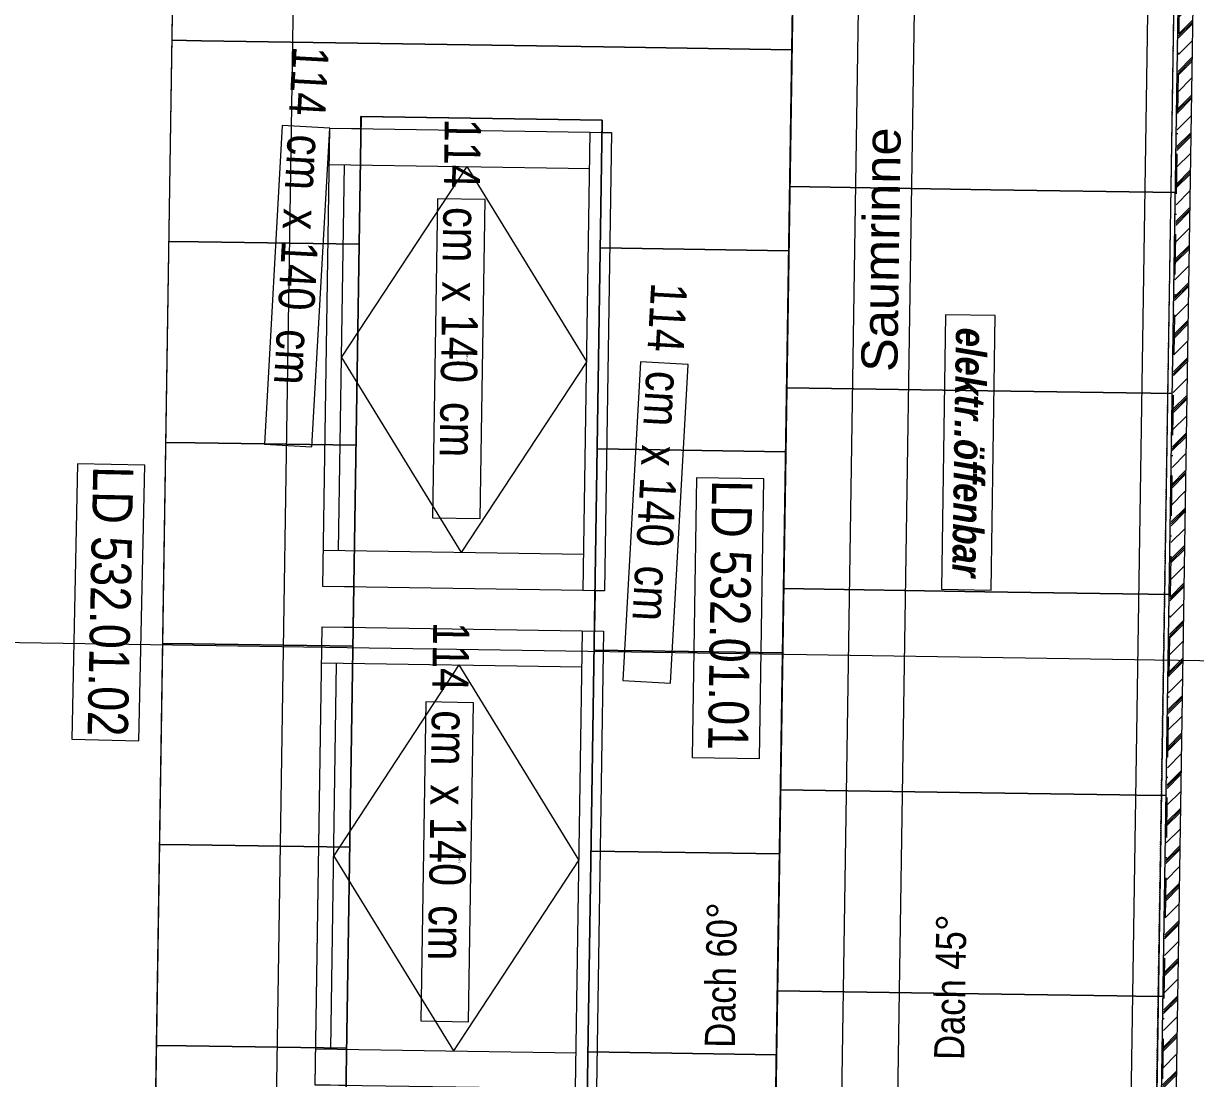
# Model space of a CAD drawing. Header units: metres. Extents: x -19025 to 34897, y -14024 to 26069.
# Drawn here: x -13646 to -10732, y 6120 to 8744 of the extents above; entities that cross this region are included whole.
import ezdxf
from ezdxf.enums import TextEntityAlignment as Align

# ---------------------------------------------------------------- set-up
doc = ezdxf.new("R2010")
doc.units = ezdxf.units.M
doc.header["$MEASUREMENT"] = 0
doc.set_wipeout_variables(frame=1)
for name, pattern in [('Strichlinie mittel', [0.15, 0.1, -0.05]), ('Wipeout_Contour', [1, 0, -1]), ('zz_Gebäudefluchtlinie', [0.2, 0.1, -0.05, 0, -0.05])]:
    doc.linetypes.add(name, pattern=pattern)
for name, color, linetype in [('11__100 Achsraster', 7, 'Continuous'), ('130 Wand Innen', 7, 'Continuous'), ('220 Bodenaufbau', 7, 'Continuous'), ('310 Dachkonstruktion massiv', 7, 'Continuous'), ('330 Dachdeckung', 7, 'Continuous'), ('520 Post', 7, 'Continuous'), ('930 Beschriftung Allgemein', 7, 'Continuous'), ('936 Beschriftung PP', 7, 'Continuous'), ('937 Beschriftung Detail', 7, 'Continuous')]:
    doc.layers.add(name, color=color, linetype=linetype)
doc.styles.add('ERSTELLTER_STIL_1', font='ARIALN.TTF')
doc.styles.add('ERSTELLTER_STIL_3', font='arial.ttf')
doc.styles.add('ERSTELLTER_STIL_4', font='arialbd.ttf')
doc.styles.add('ERSTELLTER_STIL_8', font='ARIALNBI.TTF')
doc.styles.add('ERSTELLTER_STIL_9', font='arial.ttf', dxfattribs={"width": 0.8})
doc.linetypes.add('Grenze Bezirk', pattern='A,0,[2,22HAUS116_412 STG1 _ 2.DG_IndexB_2026-08-161.Shx,S=0.001587,R=0,X=0,Y=0],-0.25,0', length=0.25)

# ---------------------------------------------------------------- blocks, each defined once
blk = doc.blocks.new('Decke_1_1', base_point=(-12.5417, 13.2338))
at = {"layer": '220 Bodenaufbau', "color": 7, "linetype": 'Continuous', "lineweight": 13, "flags": 128}
blk.add_lwpolyline([(-12.482, 21.772), (-12.74, 17.1693), (-10.4444, 17.0406), (-10.6591, 13.2049), (-12.5417, 13.2338), (-12.638, 6.9481), (-12.5214, 6.9463), (-12.5836, 2.8868), (-8.4848, 2.8239), (-8.5307, -0.1696), (-2.6045, -0.1696), (-2.5423, 3.8838), (-1.8278, 3.873), (-1.7618, 8.1713), (-2.5953, 8.1841), (-2.4657, 16.6303), (-2.3698, 16.6251), (-2.1874, 19.881)], dxfattribs=at)
blk = doc.blocks.new('Wand_118_1', base_point=(-12.5356, 13.2337))
at = {"color": 254, "linetype": 'Wipeout_Contour', "lineweight": 0, "ltscale": 65.628781}
blk.add_wipeout([(-12.6006, 13.2347), (-12.6946, 7.109), (-12.6296, 7.108), (-12.5356, 13.2337)], dxfattribs=at).dxf.layer = '130 Wand Innen'
at = {"layer": '130 Wand Innen', "color": 7, "linetype": 'Continuous', "lineweight": 13, "flags": 128}
for points in [[(-12.6006, 13.2347), (-12.6946, 7.109)], [(-12.6296, 7.108), (-12.5356, 13.2337)]]:
    blk.add_lwpolyline(points, dxfattribs=at)
blk = doc.blocks.new('Etikett_28_1', base_point=(-13.7449, 12.199))
at = {"layer": '936 Beschriftung PP', "color": 7, "linetype": 'Continuous', "lineweight": 13, "flags": 128}
blk.add_lwpolyline([(-13.9078, 11.4134), (-13.7894, 11.4068), (-13.7449, 12.199), (-13.8633, 12.2057)], close=True, dxfattribs=at)
at = {"layer": '936 Beschriftung PP', "color": 7, "lineweight": 13, "insert": (-13.8026, 11.4075), "char_height": 0.09, "attachment_point": 3, "rotation": 266.785, "style": 'ERSTELLTER_STIL_1'}
blk.add_mtext('\\A1;{\\pqr;\\pt0,1;\\fArial Narrow|b0|i0|c0|p0;\\W1.000000;114\\fArial Narrow|b0|i0|c0|p0;\\W1.000000;\\A1{\\H.66x;\\S^  ;}\\fArial Narrow|b0|i0|c0|p0;\\W1.000000; cm\\fArial Narrow|b0|i0|c0|p0;\\W1.000000;\\A1{\\H.66x;\\S^  ;}\\fArial Narrow|b0|i0|c0|p0;\\W1.000000; x \\fArial Narrow|b0|i0|c0|p0;\\W1.000000;\\fArial Narrow|b0|i0|c0|p0;\\W1.000000;\\fArial Narrow|b0|i0|c0|p0;\\W1.000000;\\fArial Narrow|b0|i0|c0|p0;\\W1.000000;\\fArial Narrow|b0|i0|c0|p0;\\W1.000000;140\\fArial Narrow|b0|i0|c0|p0;\\W1.000000;\\A1{\\H.66x;\\S^  ;}\\fArial Narrow|b0|i0|c0|p0;\\W1.000000; cm\\fArial Narrow|b0|i0|c0|p0;\\W1.000000;\\A1{\\H.66x;\\S^  ;}\\fArial Narrow|b0|i0|c0|p0;\\W1.000000;\\fArial Narrow|b0|i0|c0|p0;\\W1.000000;\\fArial Narrow|b0|i0|c0|p0;\\W1.000000;\\fArial Narrow|b0|i0|c0|p0;\\W1.000000;\\fArial Narrow|b0|i0|c0|p0;\\W1.000000;\\fArial Narrow|b0|i0|c0|p0;\\W1.000000;\\fArial Narrow|b0|i0|c0|p0;\\W1.000000;\\A1{\\H.66x;\\S^  ;}\\fArial Narrow|b0|i0|c0|p0;\\W1.000000;\\fArial Narrow|b0|i0|c0|p0;\\W1.000000;\\A1{\\H.66x;\\S^  ;}\\fArial Narrow|b0|i0|c0|p0;\\W1.000000;\\fArial Narrow|b0|i0|c0|p0;\\W1.000000;\\fArial Narrow|b0|i0|c0|p0;\\W1.000000;\\fArial Narrow|b0|i0|c0|p0;\\W1.000000;\\fArial Narrow|b0|i0|c0|p0;\\W1.000000;\\fArial Narrow|b0|i0|c0|p0;\\W1.000000;\\fArial Narrow|b0|i0|c0|p0;\\W1.000000;\\A1{\\H.66x;\\S^  ;}\\fArial Narrow|b0|i0|c0|p0;\\W1.000000;\\fArial Narrow|b0|i0|c0|p0;\\W1.000000;\\A1{\\H.66x;\\S^  ;}\\fArial Narrow|b0|i0|c0|p0;\\W1.000000;\\fArial Narrow|b0|i0|c0|p0;\\W1.000000;\\fArial Narrow|b0|i0|c0|p0;\\W1.000000;\\fArial Narrow|b0|i0|c0|p0;\\W1.000000;\\fArial Narrow|b0|i0|c0|p0;\\W1.000000;\\fArial Narrow|b0|i0|c0|p0;\\W1.000000;\\fArial Narrow|b0|i0|c0|p0;\\W1.000000;\\A1{\\H.66x;\\S^  ;}\\fArial Narrow|b0|i0|c0|p0;\\W1.000000;\\fArial Narrow|b0|i0|c0|p0;\\W1.000000;\\A1{\\H.66x;\\S^  ;}\\fArial Narrow|b0|i0|c0|p0;\\W1.000000;\\fArial Narrow|b0|i0|c0|p0;\\W1.000000;\\fArial Narrow|b0|i0|c0|p0;\\W1.000000;\\fArial Narrow|b0|i0|c0|p0;\\W1.000000;\\fArial Narrow|b0|i0|c0|p0;\\W1.000000;\\fArial Narrow|b0|i0|c0|p0;\\W1.000000;\\fArial Narrow|b0|i0|c0|p0;\\W1.000000;\\A1{\\H.66x;\\S^  ;}\\fArial Narrow|b0|i0|c0|p0;\\W1.000000;}', dxfattribs=at)
at = {"layer": '936 Beschriftung PP', "color": 7, "lineweight": 13, "style": 'ERSTELLTER_STIL_1'}
blk.add_attdef('DUMMY_92', text='', height=0.09, rotation=266.785, dxfattribs=at).set_placement((-13.7449, 12.199), align=Align.TOP_LEFT)
blk = doc.blocks.new('Etikett_29_1', base_point=(-14.636, 12.7869))
at = {"layer": '936 Beschriftung PP', "color": 7, "linetype": 'Continuous', "lineweight": 13, "flags": 128}
blk.add_lwpolyline([(-14.7989, 12.0013), (-14.6805, 11.9946), (-14.636, 12.7869), (-14.7544, 12.7935)], close=True, dxfattribs=at)
at = {"layer": '936 Beschriftung PP', "color": 7, "lineweight": 13, "insert": (-14.6937, 11.9954), "char_height": 0.09, "attachment_point": 3, "rotation": 266.785, "style": 'ERSTELLTER_STIL_1'}
blk.add_mtext('\\A1;{\\pqr;\\pt0,1;\\fArial Narrow|b0|i0|c0|p0;\\W1.000000;114\\fArial Narrow|b0|i0|c0|p0;\\W1.000000;\\A1{\\H.66x;\\S^  ;}\\fArial Narrow|b0|i0|c0|p0;\\W1.000000; cm\\fArial Narrow|b0|i0|c0|p0;\\W1.000000;\\A1{\\H.66x;\\S^  ;}\\fArial Narrow|b0|i0|c0|p0;\\W1.000000; x \\fArial Narrow|b0|i0|c0|p0;\\W1.000000;\\fArial Narrow|b0|i0|c0|p0;\\W1.000000;\\fArial Narrow|b0|i0|c0|p0;\\W1.000000;\\fArial Narrow|b0|i0|c0|p0;\\W1.000000;\\fArial Narrow|b0|i0|c0|p0;\\W1.000000;140\\fArial Narrow|b0|i0|c0|p0;\\W1.000000;\\A1{\\H.66x;\\S^  ;}\\fArial Narrow|b0|i0|c0|p0;\\W1.000000; cm\\fArial Narrow|b0|i0|c0|p0;\\W1.000000;\\A1{\\H.66x;\\S^  ;}\\fArial Narrow|b0|i0|c0|p0;\\W1.000000;\\fArial Narrow|b0|i0|c0|p0;\\W1.000000;\\fArial Narrow|b0|i0|c0|p0;\\W1.000000;\\fArial Narrow|b0|i0|c0|p0;\\W1.000000;\\fArial Narrow|b0|i0|c0|p0;\\W1.000000;\\fArial Narrow|b0|i0|c0|p0;\\W1.000000;\\fArial Narrow|b0|i0|c0|p0;\\W1.000000;\\A1{\\H.66x;\\S^  ;}\\fArial Narrow|b0|i0|c0|p0;\\W1.000000;\\fArial Narrow|b0|i0|c0|p0;\\W1.000000;\\A1{\\H.66x;\\S^  ;}\\fArial Narrow|b0|i0|c0|p0;\\W1.000000;\\fArial Narrow|b0|i0|c0|p0;\\W1.000000;\\fArial Narrow|b0|i0|c0|p0;\\W1.000000;\\fArial Narrow|b0|i0|c0|p0;\\W1.000000;\\fArial Narrow|b0|i0|c0|p0;\\W1.000000;\\fArial Narrow|b0|i0|c0|p0;\\W1.000000;\\fArial Narrow|b0|i0|c0|p0;\\W1.000000;\\A1{\\H.66x;\\S^  ;}\\fArial Narrow|b0|i0|c0|p0;\\W1.000000;\\fArial Narrow|b0|i0|c0|p0;\\W1.000000;\\A1{\\H.66x;\\S^  ;}\\fArial Narrow|b0|i0|c0|p0;\\W1.000000;\\fArial Narrow|b0|i0|c0|p0;\\W1.000000;\\fArial Narrow|b0|i0|c0|p0;\\W1.000000;\\fArial Narrow|b0|i0|c0|p0;\\W1.000000;\\fArial Narrow|b0|i0|c0|p0;\\W1.000000;\\fArial Narrow|b0|i0|c0|p0;\\W1.000000;\\fArial Narrow|b0|i0|c0|p0;\\W1.000000;\\A1{\\H.66x;\\S^  ;}\\fArial Narrow|b0|i0|c0|p0;\\W1.000000;\\fArial Narrow|b0|i0|c0|p0;\\W1.000000;\\A1{\\H.66x;\\S^  ;}\\fArial Narrow|b0|i0|c0|p0;\\W1.000000;\\fArial Narrow|b0|i0|c0|p0;\\W1.000000;\\fArial Narrow|b0|i0|c0|p0;\\W1.000000;\\fArial Narrow|b0|i0|c0|p0;\\W1.000000;\\fArial Narrow|b0|i0|c0|p0;\\W1.000000;\\fArial Narrow|b0|i0|c0|p0;\\W1.000000;\\fArial Narrow|b0|i0|c0|p0;\\W1.000000;\\A1{\\H.66x;\\S^  ;}\\fArial Narrow|b0|i0|c0|p0;\\W1.000000;}', dxfattribs=at)
at = {"layer": '936 Beschriftung PP', "color": 7, "lineweight": 13, "style": 'ERSTELLTER_STIL_1'}
blk.add_attdef('DUMMY_92', text='', height=0.09, rotation=266.785, dxfattribs=at).set_placement((-14.636, 12.7869), align=Align.TOP_LEFT)
blk = doc.blocks.new('Etikett_30_1', base_point=(-14.25, 12.6095))
at = {"layer": '936 Beschriftung PP', "color": 7, "linetype": 'Continuous', "lineweight": 13, "flags": 128}
blk.add_lwpolyline([(-14.3808, 11.8179), (-14.2623, 11.8161), (-14.25, 12.6095), (-14.3686, 12.6114)], close=True, dxfattribs=at)
at = {"layer": '936 Beschriftung PP', "color": 7, "lineweight": 13, "insert": (-14.2755, 11.8163), "char_height": 0.09, "attachment_point": 3, "rotation": 269.113, "style": 'ERSTELLTER_STIL_1'}
blk.add_mtext('\\A1;{\\pqr;\\pt0,1;\\fArial Narrow|b0|i0|c0|p0;\\W1.000000;114\\fArial Narrow|b0|i0|c0|p0;\\W1.000000;\\A1{\\H.66x;\\S^  ;}\\fArial Narrow|b0|i0|c0|p0;\\W1.000000; cm\\fArial Narrow|b0|i0|c0|p0;\\W1.000000;\\A1{\\H.66x;\\S^  ;}\\fArial Narrow|b0|i0|c0|p0;\\W1.000000; x \\fArial Narrow|b0|i0|c0|p0;\\W1.000000;\\fArial Narrow|b0|i0|c0|p0;\\W1.000000;\\fArial Narrow|b0|i0|c0|p0;\\W1.000000;\\fArial Narrow|b0|i0|c0|p0;\\W1.000000;\\fArial Narrow|b0|i0|c0|p0;\\W1.000000;140\\fArial Narrow|b0|i0|c0|p0;\\W1.000000;\\A1{\\H.66x;\\S^  ;}\\fArial Narrow|b0|i0|c0|p0;\\W1.000000; cm\\fArial Narrow|b0|i0|c0|p0;\\W1.000000;\\A1{\\H.66x;\\S^  ;}\\fArial Narrow|b0|i0|c0|p0;\\W1.000000;\\fArial Narrow|b0|i0|c0|p0;\\W1.000000;\\fArial Narrow|b0|i0|c0|p0;\\W1.000000;\\fArial Narrow|b0|i0|c0|p0;\\W1.000000;\\fArial Narrow|b0|i0|c0|p0;\\W1.000000;\\fArial Narrow|b0|i0|c0|p0;\\W1.000000;\\fArial Narrow|b0|i0|c0|p0;\\W1.000000;\\A1{\\H.66x;\\S^  ;}\\fArial Narrow|b0|i0|c0|p0;\\W1.000000;\\fArial Narrow|b0|i0|c0|p0;\\W1.000000;\\A1{\\H.66x;\\S^  ;}\\fArial Narrow|b0|i0|c0|p0;\\W1.000000;\\fArial Narrow|b0|i0|c0|p0;\\W1.000000;\\fArial Narrow|b0|i0|c0|p0;\\W1.000000;\\fArial Narrow|b0|i0|c0|p0;\\W1.000000;\\fArial Narrow|b0|i0|c0|p0;\\W1.000000;\\fArial Narrow|b0|i0|c0|p0;\\W1.000000;\\fArial Narrow|b0|i0|c0|p0;\\W1.000000;\\A1{\\H.66x;\\S^  ;}\\fArial Narrow|b0|i0|c0|p0;\\W1.000000;\\fArial Narrow|b0|i0|c0|p0;\\W1.000000;\\A1{\\H.66x;\\S^  ;}\\fArial Narrow|b0|i0|c0|p0;\\W1.000000;\\fArial Narrow|b0|i0|c0|p0;\\W1.000000;\\fArial Narrow|b0|i0|c0|p0;\\W1.000000;\\fArial Narrow|b0|i0|c0|p0;\\W1.000000;\\fArial Narrow|b0|i0|c0|p0;\\W1.000000;\\fArial Narrow|b0|i0|c0|p0;\\W1.000000;\\fArial Narrow|b0|i0|c0|p0;\\W1.000000;\\A1{\\H.66x;\\S^  ;}\\fArial Narrow|b0|i0|c0|p0;\\W1.000000;\\fArial Narrow|b0|i0|c0|p0;\\W1.000000;\\A1{\\H.66x;\\S^  ;}\\fArial Narrow|b0|i0|c0|p0;\\W1.000000;\\fArial Narrow|b0|i0|c0|p0;\\W1.000000;\\fArial Narrow|b0|i0|c0|p0;\\W1.000000;\\fArial Narrow|b0|i0|c0|p0;\\W1.000000;\\fArial Narrow|b0|i0|c0|p0;\\W1.000000;\\fArial Narrow|b0|i0|c0|p0;\\W1.000000;\\fArial Narrow|b0|i0|c0|p0;\\W1.000000;\\A1{\\H.66x;\\S^  ;}\\fArial Narrow|b0|i0|c0|p0;\\W1.000000;}', dxfattribs=at)
at = {"layer": '936 Beschriftung PP', "color": 7, "lineweight": 13, "style": 'ERSTELLTER_STIL_1'}
blk.add_attdef('DUMMY_92', text='', height=0.09, rotation=269.113, dxfattribs=at).set_placement((-14.25, 12.6095), align=Align.TOP_LEFT)
blk = doc.blocks.new('Etikett_31_1', base_point=(-14.2788, 11.358))
at = {"layer": '936 Beschriftung PP', "color": 7, "linetype": 'Continuous', "lineweight": 13, "flags": 128}
blk.add_lwpolyline([(-14.4096, 10.5664), (-14.2911, 10.5646), (-14.2788, 11.358), (-14.3974, 11.3598)], close=True, dxfattribs=at)
at = {"layer": '936 Beschriftung PP', "color": 7, "lineweight": 13, "insert": (-14.3043, 10.5648), "char_height": 0.09, "attachment_point": 3, "rotation": 269.113, "style": 'ERSTELLTER_STIL_1'}
blk.add_mtext('\\A1;{\\pqr;\\pt0,1;\\fArial Narrow|b0|i0|c0|p0;\\W1.000000;114\\fArial Narrow|b0|i0|c0|p0;\\W1.000000;\\A1{\\H.66x;\\S^  ;}\\fArial Narrow|b0|i0|c0|p0;\\W1.000000; cm\\fArial Narrow|b0|i0|c0|p0;\\W1.000000;\\A1{\\H.66x;\\S^  ;}\\fArial Narrow|b0|i0|c0|p0;\\W1.000000; x \\fArial Narrow|b0|i0|c0|p0;\\W1.000000;\\fArial Narrow|b0|i0|c0|p0;\\W1.000000;\\fArial Narrow|b0|i0|c0|p0;\\W1.000000;\\fArial Narrow|b0|i0|c0|p0;\\W1.000000;\\fArial Narrow|b0|i0|c0|p0;\\W1.000000;140\\fArial Narrow|b0|i0|c0|p0;\\W1.000000;\\A1{\\H.66x;\\S^  ;}\\fArial Narrow|b0|i0|c0|p0;\\W1.000000; cm\\fArial Narrow|b0|i0|c0|p0;\\W1.000000;\\A1{\\H.66x;\\S^  ;}\\fArial Narrow|b0|i0|c0|p0;\\W1.000000;\\fArial Narrow|b0|i0|c0|p0;\\W1.000000;\\fArial Narrow|b0|i0|c0|p0;\\W1.000000;\\fArial Narrow|b0|i0|c0|p0;\\W1.000000;\\fArial Narrow|b0|i0|c0|p0;\\W1.000000;\\fArial Narrow|b0|i0|c0|p0;\\W1.000000;\\fArial Narrow|b0|i0|c0|p0;\\W1.000000;\\A1{\\H.66x;\\S^  ;}\\fArial Narrow|b0|i0|c0|p0;\\W1.000000;\\fArial Narrow|b0|i0|c0|p0;\\W1.000000;\\A1{\\H.66x;\\S^  ;}\\fArial Narrow|b0|i0|c0|p0;\\W1.000000;\\fArial Narrow|b0|i0|c0|p0;\\W1.000000;\\fArial Narrow|b0|i0|c0|p0;\\W1.000000;\\fArial Narrow|b0|i0|c0|p0;\\W1.000000;\\fArial Narrow|b0|i0|c0|p0;\\W1.000000;\\fArial Narrow|b0|i0|c0|p0;\\W1.000000;\\fArial Narrow|b0|i0|c0|p0;\\W1.000000;\\A1{\\H.66x;\\S^  ;}\\fArial Narrow|b0|i0|c0|p0;\\W1.000000;\\fArial Narrow|b0|i0|c0|p0;\\W1.000000;\\A1{\\H.66x;\\S^  ;}\\fArial Narrow|b0|i0|c0|p0;\\W1.000000;\\fArial Narrow|b0|i0|c0|p0;\\W1.000000;\\fArial Narrow|b0|i0|c0|p0;\\W1.000000;\\fArial Narrow|b0|i0|c0|p0;\\W1.000000;\\fArial Narrow|b0|i0|c0|p0;\\W1.000000;\\fArial Narrow|b0|i0|c0|p0;\\W1.000000;\\fArial Narrow|b0|i0|c0|p0;\\W1.000000;\\A1{\\H.66x;\\S^  ;}\\fArial Narrow|b0|i0|c0|p0;\\W1.000000;\\fArial Narrow|b0|i0|c0|p0;\\W1.000000;\\A1{\\H.66x;\\S^  ;}\\fArial Narrow|b0|i0|c0|p0;\\W1.000000;\\fArial Narrow|b0|i0|c0|p0;\\W1.000000;\\fArial Narrow|b0|i0|c0|p0;\\W1.000000;\\fArial Narrow|b0|i0|c0|p0;\\W1.000000;\\fArial Narrow|b0|i0|c0|p0;\\W1.000000;\\fArial Narrow|b0|i0|c0|p0;\\W1.000000;\\fArial Narrow|b0|i0|c0|p0;\\W1.000000;\\A1{\\H.66x;\\S^  ;}\\fArial Narrow|b0|i0|c0|p0;\\W1.000000;}', dxfattribs=at)
at = {"layer": '936 Beschriftung PP', "color": 7, "lineweight": 13, "style": 'ERSTELLTER_STIL_1'}
blk.add_attdef('DUMMY_92', text='', height=0.09, rotation=269.113, dxfattribs=at).set_placement((-14.2788, 11.358), align=Align.TOP_LEFT)
blk = doc.blocks.new('*X675')
at = {"layer": '310 Dachkonstruktion massiv', "color": 8, "linetype": 'Continuous', "lineweight": 5}
for p, q in [((-12.9923, 12.6338), (-13.4922, 12.6415)), ((-13.4922, 12.6415), (-12.9923, 12.6338)), ((-12.5346, 12.6268), (-12.9923, 12.6338)), ((-12.9923, 12.6338), (-12.5346, 12.6268)), ((-13, 12.1339), (-13.4999, 12.1415)), ((-13.4999, 12.1415), (-13, 12.1339)), ((-12.5422, 12.1268), (-13, 12.1339)), ((-13, 12.1339), (-12.5422, 12.1268)), ((-13.0076, 11.6339), (-13.5076, 11.6416)), ((-13.5076, 11.6416), (-13.0076, 11.6339)), ((-12.5499, 11.6269), (-13.0076, 11.6339)), ((-13.0076, 11.6339), (-12.5499, 11.6269)), ((-13.0153, 11.134), (-13.5152, 11.1416)), ((-13.5152, 11.1416), (-13.0153, 11.134)), ((-12.5576, 11.1269), (-13.0153, 11.134)), ((-13.0153, 11.134), (-12.5576, 11.1269)), ((-13.023, 10.634), (-13.5229, 10.6417)), ((-13.5229, 10.6417), (-13.023, 10.634)), ((-12.5653, 10.627), (-13.023, 10.634)), ((-13.023, 10.634), (-12.5653, 10.627))]:
    blk.add_line(p, q, dxfattribs=at)
blk = doc.blocks.new('Dachfläche_33_1', base_point=(-13.4785, 13.5382))
at = {"layer": '310 Dachkonstruktion massiv', "linetype": 'Continuous', "lineweight": 5}
h = blk.add_hatch(dxfattribs=at)
h.set_pattern_fill('METALLE_SM_0001', color=5, style=0, pattern_type=2)
h.set_pattern_definition([(45, (0, 0), (-0.04596194, 0.04596194), [0.065, 0]), (45, (-0.02298, 0), (-0.04596194, 0.04596194), [0.065, 0]), (45, (-0.04596, 0), (-0.04596194, 0.04596194), [0.065, 0])])
h.paths.add_polyline_path([(-12.6248, 6.7479), (-12.6219, 6.7478), (-12.518, 13.5235), (-12.5208, 13.5235)])
at = {"layer": '310 Dachkonstruktion massiv', "linetype": 'Continuous', "lineweight": 13, "true_color": 0xd2b48c}
h = blk.add_hatch(dxfattribs=at)
h.set_pattern_fill('VOLLHOLZ_SN21_0001', color=43, style=0, pattern_type=2)
h.set_pattern_definition([(225, (-0.0023, 0.0023), (-0.04596194, 0.04596194), []), (225, (0, 0), (-0.04596194, 0.04596194), []), (225, (0.0023, -0.0023), (-0.04596194, 0.04596194), []), (225, (-0.068943, -0.02298), (-0.02298097, 0.02298097), [])])
h.paths.add_polyline_path([(-12.6219, 6.7478), (-12.588, 6.7473), (-12.4841, 13.5229), (-12.518, 13.5235)])
at = {"layer": '310 Dachkonstruktion massiv', "color": 7, "linetype": 'Continuous', "lineweight": 13, "flags": 128}
for points in [[(-13.4785, 13.5382), (-13.5824, 6.7625), (-12.6248, 6.7479)], [(-12.4841, 13.5229), (-12.588, 6.7473)]]:
    blk.add_lwpolyline(points, dxfattribs=at)
at = {"layer": '310 Dachkonstruktion massiv', "color": 7, "linetype": 'Continuous', "lineweight": 18, "flags": 128}
blk.add_lwpolyline([(-12.5208, 13.5235), (-12.6248, 6.7479)], dxfattribs=at)
at = {"layer": '310 Dachkonstruktion massiv', "color": 7, "linetype": 'zz_Gebäudefluchtlinie', "lineweight": 13, "flags": 128}
blk.add_lwpolyline([(-12.518, 13.5235), (-12.6219, 6.7478)], dxfattribs=at)
at = {"layer": '310 Dachkonstruktion massiv', "color": 7, "linetype": 'Continuous', "lineweight": 13}
blk.add_blockref('*X675', (0, 0), dxfattribs=at)
blk = doc.blocks.new('Einfache Dachfensteröffnung_24')
at = {"layer": '310 Dachkonstruktion massiv', "linetype": 'Continuous', "lineweight": 0}
for p, q in [((1.22, 0.6), (-1.22, 0.6)), ((-1.22, 0.6), (-1.22, 0)), ((1.22, 0), (1.22, 0.6)), ((-1.22, 0), (1.22, 0))]:
    blk.add_line(p, q, dxfattribs=at)
blk = doc.blocks.new('VELUX GGU_6')
at = {"layer": '310 Dachkonstruktion massiv', "color": 7, "linetype": 'Continuous', "lineweight": 13}
for p, q in [((-0.57, 0.6475), (0.57, 0.6475)), ((-0.48, 0), (-0.48, 0.6475)), ((0, 0.6475), (-0.48, 0.3425)), ((0, 0.6475), (0.48, 0.3425)), ((0.48, 0), (0.48, 0.6475)), ((0, 0.0375), (-0.48, 0.3425)), ((0, 0.0375), (0.48, 0.3425)), ((-0.48, 0.0375), (0.48, 0.0375))]:
    blk.add_line(p, q, dxfattribs=at)
at = {"layer": '310 Dachkonstruktion massiv', "color": 7, "linetype": 'Continuous', "lineweight": 13, "flags": 128}
blk.add_lwpolyline([(-0.57, 0), (0.57, 0), (0.57, 0.7), (-0.57, 0.7)], close=True, dxfattribs=at)
at = {"layer": '310 Dachkonstruktion massiv', "color": 255, "linetype": 'Continuous', "lineweight": 13, "style": 'ERSTELLTER_STIL_1'}
blk.add_attdef('BO_edinum', text='', height=0.005, rotation=180, dxfattribs=at).set_placement((0, 0.35), align=Align.MIDDLE_CENTER)
blk = doc.blocks.new('Dachfläche_36_1', base_point=(-13.5824, 6.7626))
at = {"layer": '310 Dachkonstruktion massiv', "color": 255, "linetype": 'Continuous', "lineweight": 13, "flags": 128}
for points in [[(-15.1245, 6.7843), (-13.5824, 6.7626), (-13.4785, 13.5382), (-15.0205, 13.5619)], [(-14.5956, 10.406), (-14.6728, 10.4072), (-14.6553, 11.547), (-14.5781, 11.5458), (-14.5766, 11.6458), (-14.6535, 11.647), (-14.636, 12.7869), (-14.5591, 12.7857), (-14.5586, 12.8157), (-13.9587, 12.8065), (-13.9592, 12.7765), (-13.9361, 12.7761), (-13.9535, 11.6363), (-13.9766, 11.6366), (-13.9782, 11.5366), (-13.9554, 11.5363), (-13.9729, 10.3964), (-13.9957, 10.3968), (-13.9961, 10.3668), (-14.596, 10.376)]]:
    blk.add_lwpolyline(points, close=True, dxfattribs=at)
at = {"layer": '310 Dachkonstruktion massiv', "linetype": 'Continuous', "lineweight": 0, "rotation": 269.1211930973006}
blk.add_blockref('Einfache Dachfensteröffnung_24', (-14.5773, 11.5958), dxfattribs=at)
at = {"layer": '310 Dachkonstruktion massiv', "linetype": 'Continuous', "lineweight": 0}
ref = blk.add_blockref('VELUX GGU_6', (-14.6447, 12.2169), dxfattribs=dict(at, xscale=-1, rotation=269.1211930973006))
ref.add_attrib('BO_edinum', '114/140', dxfattribs={"color": 8, "linetype": 'Continuous', "lineweight": 13, "height": 0.005, "rotation": 89.1212, "style": 'ERSTELLTER_STIL_1'}).set_placement((-14.2948, 12.2116), align=Align.MIDDLE_CENTER)
ref = blk.add_blockref('VELUX GGU_6', (-14.664, 10.9771), dxfattribs=dict(at, xscale=-1, rotation=269.1211930973006))
ref.add_attrib('BO_edinum', '114/140', dxfattribs={"color": 8, "linetype": 'Continuous', "lineweight": 13, "height": 0.005, "rotation": 89.1212, "style": 'ERSTELLTER_STIL_1'}).set_placement((-14.3141, 10.9718), align=Align.MIDDLE_CENTER)
blk = doc.blocks.new('*X743')
at = {"layer": '330 Dachdeckung', "color": 8, "linetype": 'Continuous', "lineweight": 5}
for p, q in [((-14.9551, 13.0042), (-15.0294, 13.0054)), ((-15.0294, 13.0054), (-14.9551, 13.0042)), ((-14.4552, 12.9965), (-14.9551, 13.0042)), ((-14.9551, 13.0042), (-14.4552, 12.9965)), ((-13.9553, 12.9889), (-14.4552, 12.9965)), ((-14.4552, 12.9965), (-13.9553, 12.9889)), ((-13.4877, 12.9817), (-13.9553, 12.9889)), ((-13.9553, 12.9889), (-13.4877, 12.9817)), ((-14.9628, 12.5043), (-15.0372, 12.5054)), ((-15.0372, 12.5054), (-14.9628, 12.5043)), ((-14.5634, 12.4982), (-14.9628, 12.5043)), ((-14.9628, 12.5043), (-14.5634, 12.4982)), ((-13.963, 12.4889), (-13.9635, 12.4889)), ((-13.9635, 12.4889), (-13.963, 12.4889)), ((-13.4954, 12.4817), (-13.963, 12.4889)), ((-13.963, 12.4889), (-13.4954, 12.4817)), ((-14.9705, 12.0044), (-15.0449, 12.0055)), ((-15.0449, 12.0055), (-14.9705, 12.0044)), ((-14.5711, 11.9982), (-14.9705, 12.0044)), ((-14.9705, 12.0044), (-14.5711, 11.9982)), ((-13.9706, 11.989), (-13.9712, 11.989)), ((-13.9712, 11.989), (-13.9706, 11.989)), ((-13.5031, 11.9818), (-13.9706, 11.989)), ((-13.9706, 11.989), (-13.5031, 11.9818)), ((-14.9782, 11.5044), (-15.0526, 11.5056)), ((-15.0526, 11.5056), (-14.9782, 11.5044)), ((-14.5788, 11.4983), (-14.9782, 11.5044)), ((-14.9782, 11.5044), (-14.5788, 11.4983)), ((-13.9783, 11.489), (-13.9789, 11.489)), ((-13.9789, 11.489), (-13.9783, 11.489)), ((-13.5108, 11.4818), (-13.9783, 11.489)), ((-13.9783, 11.489), (-13.5108, 11.4818)), ((-14.9859, 11.0045), (-15.0604, 11.0056)), ((-15.0604, 11.0056), (-14.9859, 11.0045)), ((-14.5865, 10.9983), (-14.9859, 11.0045)), ((-14.9859, 11.0045), (-14.5865, 10.9983)), ((-13.986, 10.9891), (-13.9865, 10.9891)), ((-13.9865, 10.9891), (-13.986, 10.9891)), ((-13.5185, 10.9819), (-13.986, 10.9891)), ((-13.986, 10.9891), (-13.5185, 10.9819)), ((-14.9936, 10.5045), (-15.0681, 10.5057)), ((-15.0681, 10.5057), (-14.9936, 10.5045)), ((-14.5942, 10.4984), (-14.9936, 10.5045)), ((-14.9936, 10.5045), (-14.5942, 10.4984)), ((-13.9937, 10.4892), (-13.9942, 10.4892)), ((-13.9942, 10.4892), (-13.9937, 10.4892)), ((-13.5262, 10.482), (-13.9937, 10.4892)), ((-13.9937, 10.4892), (-13.5262, 10.482))]:
    blk.add_line(p, q, dxfattribs=at)
blk = doc.blocks.new('Einfache Dachfensteröffnung_29')
at = {"layer": '330 Dachdeckung', "linetype": 'Continuous', "lineweight": 0}
for p, q in [((1.22, 0.6), (-1.22, 0.6)), ((-1.22, 0.6), (-1.22, 0)), ((1.22, 0), (1.22, 0.6)), ((-1.22, 0), (1.22, 0))]:
    blk.add_line(p, q, dxfattribs=at)
blk = doc.blocks.new('Dachfläche_51_1', base_point=(-14.8181, 7.1373))
at = {"layer": '330 Dachdeckung', "color": 7, "linetype": 'Continuous', "lineweight": 13, "flags": 128}
for points in [[(-15.1202, 7.142), (-14.8181, 7.1373), (-13.578, 7.1183), (-13.476, 13.7382), (-13.4155, 13.7373), (-13.4155, 13.7373), (-13.7314, 13.7422), (-14.6147, 13.7557), (-15.0177, 13.7618)], [(-13.9961, 10.3667), (-14.596, 10.376), (-14.5585, 12.8157), (-13.9586, 12.8065)]]:
    blk.add_lwpolyline(points, close=True, dxfattribs=at)
at = {"layer": '330 Dachdeckung', "color": 7, "linetype": 'Continuous', "lineweight": 13}
blk.add_blockref('*X743', (0, 0), dxfattribs=at)
at = {"layer": '330 Dachdeckung', "linetype": 'Continuous', "lineweight": 0, "rotation": 269.11873895628}
blk.add_blockref('Einfache Dachfensteröffnung_29', (-14.5773, 11.5958), dxfattribs=at)
blk = doc.blocks.new('Standard-Rastermarker_14')
at = {"layer": '11__100 Achsraster', "color": 8, "linetype": 'Grenze Bezirk', "lineweight": 5}
blk.add_line((1, 0), (22.8752, 0), dxfattribs=at)
at = {"layer": '11__100 Achsraster', "color": 8, "lineweight": 5, "style": 'ERSTELLTER_STIL_4'}
blk.add_attdef('AC_MarkerText_1', text='', height=0.2, rotation=0.8788, dxfattribs=at).set_placement((24.123, 0.1), align=Align.TOP_CENTER)
blk = doc.blocks.new('Standard-Rastermarker_23')
at = {"layer": '11__100 Achsraster', "color": 8, "linetype": 'Grenze Bezirk', "lineweight": 5}
blk.add_line((1.0144, 0), (6.8134, 0), dxfattribs=at)
blk = doc.blocks.new('Regenrinne 27_2')
at = {"layer": '520 Post', "color": 7, "linetype": 'Continuous', "lineweight": 13, "flags": 128}
blk.add_lwpolyline([(0, -0.07), (6.6145, -0.07), (6.6145, 0.07), (0, 0.07)], close=True, dxfattribs=at)

msp = doc.modelspace()

# ---------------------------------------------------------------- linework, layer by layer
at = {"layer": '936 Beschriftung PP', "color": 7, "linetype": 'Continuous', "lineweight": 13, "flags": 128}
msp.add_lwpolyline([(-11353.687, 8019.495), (-11364.157, 7336.95), (-11240.642, 7335.055), (-11230.172, 8017.601), (-11353.687, 8019.495)], close=True, dxfattribs=at)
at = {"layer": '937 Beschriftung Detail', "color": 7, "linetype": 'Continuous', "lineweight": 13, "flags": 128}
for points in [[(-13511.705, 7649.364), (-13526.284, 6963.859), (-13359.178, 6960.305), (-13344.6, 7645.81), (-13511.705, 7649.364)], [(-11973.075, 7614.303), (-11983.798, 6918.377), (-11816.675, 6915.802), (-11805.952, 7611.728), (-11973.075, 7614.303)]]:
    msp.add_lwpolyline(points, close=True, dxfattribs=at)

# ---------------------------------------------------------------- block references
at = {"layer": '11__100 Achsraster', "color": 7, "linetype": 'Continuous', "lineweight": 18, "xscale": 999.9999999999995, "yscale": 999.9999999999995, "zscale": 999.9999999999995, "rotation": 269.1211930973006}
msp.add_blockref('Standard-Rastermarker_14', (-12895.958, 14031.111), dxfattribs=at)
at = {"layer": '220 Bodenaufbau', "color": 7, "linetype": 'Continuous', "lineweight": 13, "xscale": 1000, "yscale": 1000, "zscale": 1000}
msp.add_blockref('Decke_1_1', (-10790.357, 8930.711), dxfattribs=at)
at = {"layer": '310 Dachkonstruktion massiv', "color": 255, "linetype": 'Continuous', "lineweight": 13, "xscale": 1000, "yscale": 1000, "zscale": 1000}
msp.add_blockref('Dachfläche_36_1', (-11831.073, 2459.514), dxfattribs=at)
at = {"layer": '330 Dachdeckung', "color": 7, "linetype": 'Continuous', "lineweight": 13, "xscale": 1000, "yscale": 1000, "zscale": 1000}
msp.add_blockref('Dachfläche_51_1', (-13066.742, 2834.265), dxfattribs=at)
at = {"layer": '520 Post', "color": 7, "linetype": 'Continuous', "lineweight": 13, "xscale": 1000, "yscale": 1000, "zscale": 1000, "rotation": 269.1211937094428}
msp.add_blockref('Regenrinne 27_2', (-11491.172, 9429.553), dxfattribs=at)
at = {"layer": '936 Beschriftung PP', "color": 7, "linetype": 'Continuous', "lineweight": 13, "xscale": 1000, "yscale": 1000, "zscale": 1000}
for name, p in [('Etikett_29_1', (-12884.651, 8483.812)), ('Etikett_30_1', (-12498.65, 8306.448)), ('Etikett_28_1', (-11993.563, 7895.963)), ('Etikett_31_1', (-12527.45, 7054.9))]:
    msp.add_blockref(name, p, dxfattribs=at)

# ---------------------------------------------------------------- texts
at = {"layer": '930 Beschriftung Allgemein', "color": 7, "linetype": 'Continuous', "lineweight": 13, "char_height": 75, "attachment_point": 5, "rotation": 89.121193, "style": 'ERSTELLTER_STIL_1'}
for s, insert in [('\\A1;{\\pqc;\\fArial Narrow|b0|i0|c0|p0;\\W1.000000;Dach \\fArial Narrow|b0|i0|c0|p0;\\W1.000000;60\\fArial Narrow|b0|i0|c0|p0;\\W1.000000;°}', (-11911.897, 6377.684)), ('\\A1;{\\pqc;\\fArial Narrow|b0|i0|c0|p0;\\W1.000000;Dach \\fArial Narrow|b0|i0|c0|p0;\\W1.000000;45\\fArial Narrow|b0|i0|c0|p0;\\W1.000000;°}', (-11341.694, 6347.558))]:
    msp.add_mtext(s, dxfattribs=dict(at, insert=insert))
at = {"layer": '936 Beschriftung PP', "color": 7, "linetype": 'Continuous', "lineweight": 13}
for s, insert, char_height, attachment_point, rotation, style in [('\\A1;{\\pql;\\fArial|b0|i0|c0|p0;\\W1.000000;Saumrinne}', (-11563.798, 7878.39), 90, 1, 89.205648, 'ERSTELLTER_STIL_3'), ('\\A1;{\\pqc;\\fArial Narrow|b1|i1|c0|p0;\\W1.000000;el\\fArial Narrow|b1|i1|c0|p0;\\W1.000000;ektr.\\fArial Narrow|b1|i1|c0|p0;\\W1.000000;.öffenbar}', (-11257.584, 7676.668), 75, 2, 269.121193, 'ERSTELLTER_STIL_8')]:
    msp.add_mtext(s, dxfattribs=dict(at, insert=insert, char_height=char_height, attachment_point=attachment_point, rotation=rotation, style=style))
at = {"layer": '937 Beschriftung Detail', "color": 7, "linetype": 'Continuous', "lineweight": 13, "char_height": 100, "attachment_point": 7, "style": 'ERSTELLTER_STIL_9'}
for s, insert, rotation in [('\\A1;{\\pql;\\fArial|b0|i0|c0|p0;\\W0.800000;LD 53\\fArial|b0|i0|c0|p0;\\W0.800000;2\\fArial|b0|i0|c0|p0;\\W0.800000;.0\\fArial|b0|i0|c0|p0;\\W0.800000;1\\fArial|b0|i0|c0|p0;\\W0.800000;.0\\fArial|b0|i0|c0|p0;\\W0.800000;2}', (-13474.275, 7643.567), 268.781701), ('\\A1;{\\pql;\\fArial|b0|i0|c0|p0;\\W0.800000;LD 53\\fArial|b0|i0|c0|p0;\\W0.800000;2\\fArial|b0|i0|c0|p0;\\W0.800000;.0\\fArial|b0|i0|c0|p0;\\W0.800000;1\\fArial|b0|i0|c0|p0;\\W0.800000;.0\\fArial|b0|i0|c0|p0;\\W0.800000;1}', (-11935.611, 7608.725), 269.1172)]:
    msp.add_mtext(s, dxfattribs=dict(at, insert=insert, rotation=rotation))

# ---------------------------------------------------------------- next in the draw order: block references
at = {"layer": '130 Wand Innen', "color": 7, "lineweight": 30, "xscale": 1000, "yscale": 1000, "zscale": 1000}
msp.add_blockref('Wand_118_1', (-10784.307, 8930.619), dxfattribs=at)

# ---------------------------------------------------------------- next in the draw order: linework, layer by layer
at = {"layer": '930 Beschriftung Allgemein', "color": 7, "linetype": 'Strichlinie mittel', "lineweight": 13}
msp.add_lwpolyline([(-9888.071, 8916.874), (-10784.307, 8930.619), (-10888.423, 2445.018), (-9738.558, 2427.381)], dxfattribs=at)

# ---------------------------------------------------------------- next in the draw order: block references
at = {"layer": '11__100 Achsraster', "color": 7, "linetype": 'Continuous', "lineweight": 18, "xscale": 999.9999999999995, "yscale": 999.9999999999995, "zscale": 999.9999999999995, "rotation": 359.1211930973007}
msp.add_blockref('Standard-Rastermarker_23', (-16805.993, 7252.796), dxfattribs=at)
at = {"layer": '310 Dachkonstruktion massiv', "color": 7, "linetype": 'Continuous', "lineweight": 13, "xscale": 1000, "yscale": 1000, "zscale": 1000}
msp.add_blockref('Dachfläche_33_1', (-11727.14, 9235.132), dxfattribs=at)

doc.saveas('drawing.dxf')
